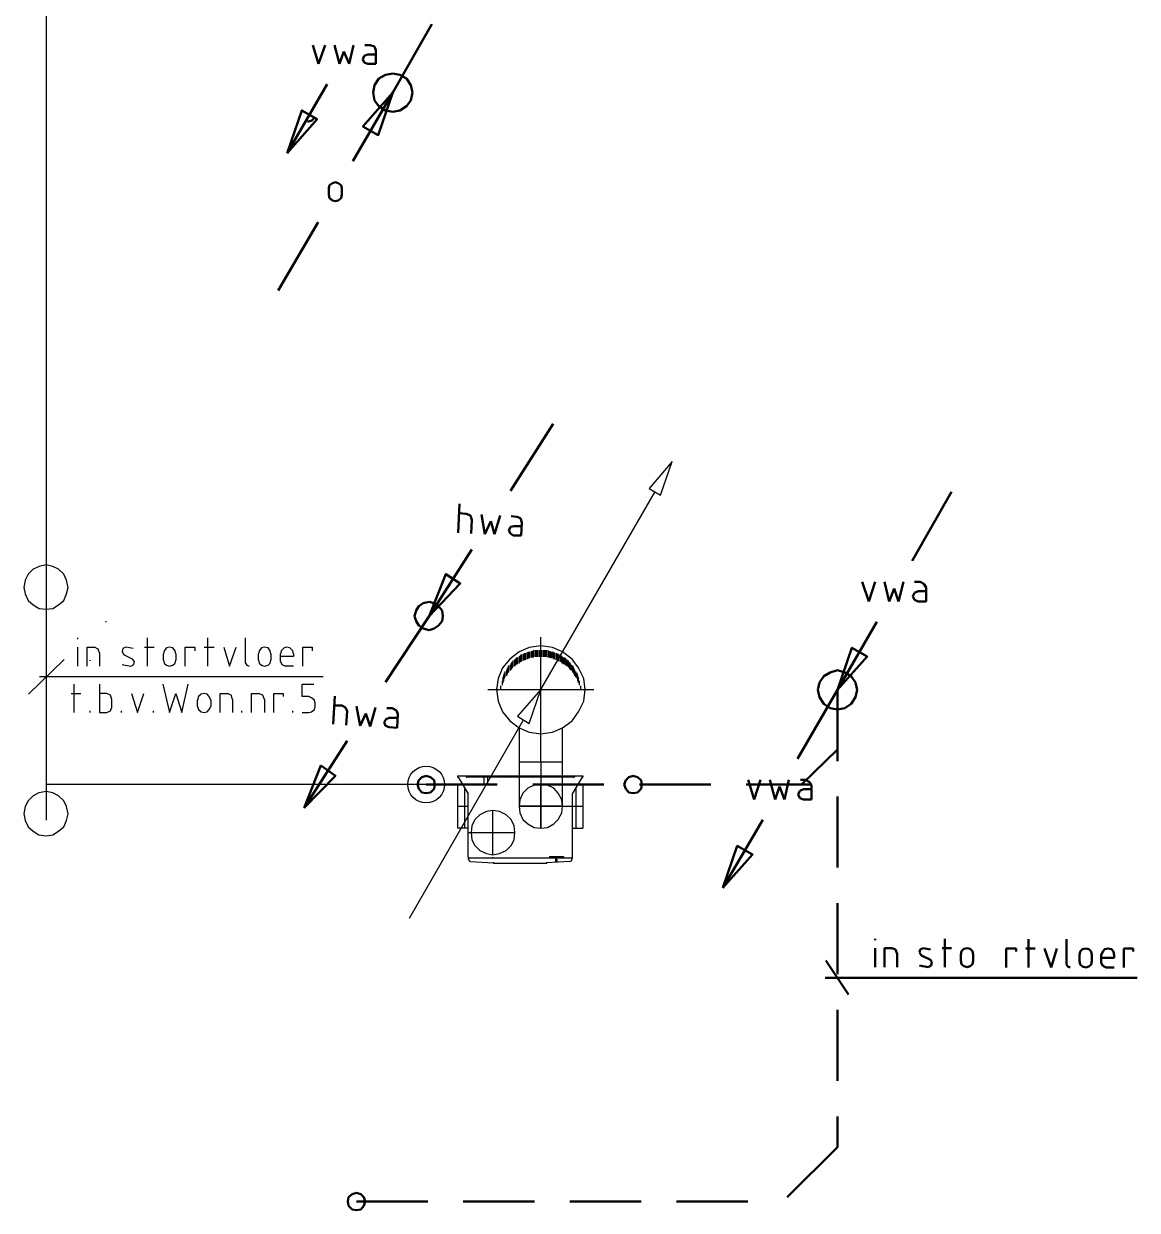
# Model space of a CAD drawing. Header units: metres. Extents: x -4.5 to 35.1, y -3.6 to 25.4.
# Drawn here: x 16.114 to 19.244, y 7.735 to 11.073 of the extents above; entities that cross this region are included whole.
import ezdxf

# ---------------------------------------------------------------- set-up
doc = ezdxf.new("R2010")
doc.units = ezdxf.units.M
doc.linetypes.add('VERDECKT2_S2', pattern=[0.27, 0.2, -0.07])
doc.layers.add('Standard', color=7, linetype='Continuous', lineweight=25)

msp = doc.modelspace()

# ---------------------------------------------------------------- linework, layer by layer
at = {"layer": 'Standard', "color": 202, "linetype": 'Continuous', "lineweight": 25}
for p, q in [((16.1769, 15.086), (16.1769, 8.8321)), ((17.9369, 9.8409), (17.8716, 9.7653)), ((17.9043, 9.747), (17.9369, 9.8409)), ((17.5675, 9.2), (17.8879, 9.7551)), ((17.8716, 9.7653), (17.9043, 9.747)), ((16.1565, 9.5464), (16.1402, 9.5382)), ((16.1769, 9.5505), (16.1565, 9.5464)), ((16.1953, 9.5464), (16.1769, 9.5505)), ((16.2116, 9.5382), (16.1953, 9.5464)), ((16.1259, 9.524), (16.1178, 9.5076)), ((16.1402, 9.5382), (16.1259, 9.524)), ((16.2259, 9.524), (16.2116, 9.5382)), ((16.2341, 9.5076), (16.2259, 9.524)), ((16.1178, 9.5076), (16.1137, 9.4872)), ((16.1137, 9.4872), (16.1178, 9.4688)), ((16.2382, 9.4872), (16.2341, 9.5076)), ((16.2341, 9.4688), (16.2382, 9.4872)), ((16.1178, 9.4688), (16.1259, 9.4505)), ((16.1259, 9.4505), (16.1402, 9.4382)), ((16.2116, 9.4382), (16.2259, 9.4505)), ((16.2259, 9.4505), (16.2341, 9.4688)), ((16.1402, 9.4382), (16.1565, 9.4281)), ((16.1565, 9.4281), (16.1769, 9.426)), ((16.1769, 9.426), (16.1953, 9.4281)), ((16.1953, 9.4281), (16.2116, 9.4382)), ((16.345, 9.3898), (16.345, 9.3919)), ((17.5675, 9.051), (17.5675, 9.3469)), ((16.2657, 9.3415), (16.2657, 9.3456)), ((16.2657, 9.266), (16.2657, 9.3191)), ((16.2923, 9.266), (16.2923, 9.3191)), ((16.2923, 9.3191), (16.3127, 9.3191)), ((16.3228, 9.313), (16.3127, 9.3191)), ((16.3269, 9.3027), (16.3228, 9.313)), ((16.3923, 9.315), (16.3902, 9.3068)), ((16.4004, 9.3191), (16.3923, 9.315)), ((16.4208, 9.315), (16.4004, 9.3191)), ((16.4535, 9.3191), (16.48, 9.3191)), ((16.4616, 9.266), (16.4616, 9.3456)), ((16.5147, 9.317), (16.5086, 9.3089)), ((16.5229, 9.3191), (16.5147, 9.317)), ((16.5331, 9.317), (16.5229, 9.3191)), ((16.5392, 9.3089), (16.5331, 9.317)), ((16.5678, 9.266), (16.5678, 9.3191)), ((16.5678, 9.3191), (16.5943, 9.3191)), ((16.5943, 9.3191), (16.5943, 9.3089)), ((16.6208, 9.3191), (16.6494, 9.3191)), ((16.631, 9.266), (16.631, 9.3456)), ((16.6759, 9.3191), (16.6923, 9.266)), ((16.6923, 9.266), (16.7106, 9.3191)), ((16.7372, 9.2742), (16.7372, 9.3456)), ((16.782, 9.317), (16.7759, 9.3089)), ((16.7902, 9.3191), (16.782, 9.317)), ((16.8004, 9.317), (16.7902, 9.3191)), ((16.8066, 9.3089), (16.8004, 9.317)), ((16.8453, 9.317), (16.8372, 9.3089)), ((16.8535, 9.3191), (16.8453, 9.317)), ((16.8616, 9.317), (16.8535, 9.3191)), ((16.8698, 9.3089), (16.8616, 9.317)), ((16.8984, 9.266), (16.8984, 9.3191)), ((16.8984, 9.3191), (16.9249, 9.3191)), ((16.9249, 9.3191), (16.9249, 9.3089)), ((17.5348, 9.3184), (17.5063, 9.3061)), ((17.5675, 9.3225), (17.5348, 9.3184)), ((17.6002, 9.3184), (17.5675, 9.3225)), ((17.6287, 9.3061), (17.6002, 9.3184)), ((16.2269, 9.2844), (16.1269, 9.1864)), ((16.3004, 9.2803), (16.3004, 9.2823)), ((16.3269, 9.3027), (16.3269, 9.266)), ((16.3902, 9.3068), (16.3943, 9.2987)), ((16.3943, 9.2987), (16.4188, 9.2864)), ((16.4249, 9.2783), (16.4188, 9.2864)), ((16.5086, 9.3089), (16.5065, 9.3007)), ((16.5065, 9.2823), (16.5065, 9.3007)), ((16.5065, 9.2823), (16.5086, 9.2742)), ((16.5412, 9.3007), (16.5392, 9.3089)), ((16.5392, 9.2742), (16.5412, 9.2823)), ((16.5412, 9.3007), (16.5412, 9.2823)), ((16.7759, 9.3089), (16.7739, 9.3007)), ((16.7739, 9.2823), (16.7739, 9.3007)), ((16.7739, 9.2823), (16.7759, 9.2742)), ((16.8086, 9.3007), (16.8066, 9.3089)), ((16.8066, 9.2742), (16.8086, 9.2823)), ((16.8086, 9.3007), (16.8086, 9.2823)), ((16.8372, 9.3089), (16.8351, 9.3007)), ((16.8351, 9.2783), (16.8351, 9.3007)), ((16.8719, 9.2925), (16.8351, 9.2925)), ((16.8719, 9.3007), (16.8698, 9.3089)), ((16.8719, 9.3007), (16.8719, 9.2925)), ((17.4798, 9.2857), (17.4593, 9.2612)), ((17.5063, 9.3061), (17.4798, 9.2857)), ((17.49, 9.2633), (17.49, 9.2816)), ((17.494, 9.2653), (17.494, 9.2837)), ((17.4961, 9.2673), (17.4961, 9.2857)), ((17.4981, 9.2694), (17.4981, 9.2878)), ((17.5002, 9.2714), (17.5002, 9.2898)), ((17.5022, 9.2714), (17.5022, 9.2898)), ((17.5063, 9.2735), (17.5063, 9.2918)), ((17.5083, 9.2755), (17.5083, 9.2939)), ((17.5104, 9.2775), (17.5104, 9.2959)), ((17.5124, 9.2775), (17.5124, 9.298)), ((17.5144, 9.2796), (17.5144, 9.298)), ((17.5185, 9.2816), (17.5185, 9.3)), ((17.5206, 9.2816), (17.5206, 9.3)), ((17.5226, 9.2837), (17.5226, 9.302)), ((17.5246, 9.2837), (17.5246, 9.302)), ((17.5287, 9.2857), (17.5287, 9.3041)), ((17.5308, 9.2857), (17.5308, 9.3041)), ((17.5328, 9.2878), (17.5328, 9.3061)), ((17.5348, 9.2878), (17.5348, 9.3061)), ((17.5369, 9.2878), (17.5369, 9.3061)), ((17.541, 9.2898), (17.541, 9.3082)), ((17.543, 9.2898), (17.543, 9.3082)), ((17.5451, 9.2898), (17.5451, 9.3082)), ((17.5471, 9.2898), (17.5471, 9.3102)), ((17.5491, 9.2918), (17.5491, 9.3102)), ((17.5532, 9.2918), (17.5532, 9.3102)), ((17.5553, 9.2918), (17.5553, 9.3102)), ((17.5573, 9.2918), (17.5573, 9.3102)), ((17.5593, 9.2918), (17.5593, 9.3102)), ((17.5634, 9.2918), (17.5634, 9.3102)), ((17.5655, 9.2918), (17.5655, 9.3102)), ((17.5675, 9.2918), (17.5675, 9.3102)), ((17.5696, 9.2918), (17.5696, 9.3102)), ((17.5716, 9.2918), (17.5716, 9.3102)), ((17.5757, 9.2918), (17.5757, 9.3102)), ((17.5777, 9.2918), (17.5777, 9.3102)), ((17.5798, 9.2918), (17.5798, 9.3102)), ((17.5818, 9.2918), (17.5818, 9.3102)), ((17.5838, 9.2918), (17.5838, 9.3102)), ((17.5879, 9.2898), (17.5879, 9.3102)), ((17.59, 9.2898), (17.59, 9.3082)), ((17.592, 9.2898), (17.592, 9.3082)), ((17.594, 9.2898), (17.594, 9.3082)), ((17.5961, 9.2878), (17.5961, 9.3061)), ((17.6002, 9.2878), (17.6002, 9.3061)), ((17.6022, 9.2878), (17.6022, 9.3061)), ((17.6042, 9.2857), (17.6042, 9.3041)), ((17.6063, 9.2857), (17.6063, 9.3041)), ((17.6104, 9.2837), (17.6104, 9.302)), ((17.6124, 9.2837), (17.6124, 9.302)), ((17.6144, 9.2816), (17.6144, 9.3)), ((17.6165, 9.2816), (17.6165, 9.3)), ((17.6185, 9.2796), (17.6185, 9.298)), ((17.6226, 9.2775), (17.6226, 9.298)), ((17.6246, 9.2775), (17.6246, 9.2959)), ((17.6267, 9.2755), (17.6267, 9.2939)), ((17.6553, 9.2857), (17.6287, 9.3061)), ((17.6287, 9.2735), (17.6287, 9.2918)), ((17.6308, 9.2714), (17.6308, 9.2898)), ((17.6348, 9.2714), (17.6348, 9.2898)), ((17.6369, 9.2694), (17.6369, 9.2878)), ((17.6389, 9.2673), (17.6389, 9.2857)), ((17.641, 9.2653), (17.641, 9.2837)), ((17.6451, 9.2633), (17.6451, 9.2816)), ((17.6736, 9.2612), (17.6553, 9.2857)), ((16.3902, 9.2701), (16.4147, 9.266)), ((16.4147, 9.266), (16.4228, 9.2701)), ((16.4228, 9.2701), (16.4249, 9.2783)), ((16.5086, 9.2742), (16.5147, 9.2681)), ((16.5147, 9.2681), (16.5229, 9.266)), ((16.5229, 9.266), (16.5331, 9.2681)), ((16.5331, 9.2681), (16.5392, 9.2742)), ((16.7372, 9.2742), (16.7412, 9.2681)), ((16.7412, 9.2681), (16.7474, 9.266)), ((16.7759, 9.2742), (16.782, 9.2681)), ((16.782, 9.2681), (16.7902, 9.266)), ((16.7902, 9.266), (16.8004, 9.2681)), ((16.8004, 9.2681), (16.8066, 9.2742)), ((16.8351, 9.2783), (16.8392, 9.2701)), ((16.8392, 9.2701), (16.8494, 9.266)), ((16.8719, 9.266), (16.8494, 9.266)), ((17.4593, 9.2612), (17.4471, 9.2306)), ((17.4655, 9.2306), (17.4655, 9.2469)), ((17.4675, 9.2347), (17.4675, 9.251)), ((17.4716, 9.2388), (17.4716, 9.2551)), ((17.4736, 9.2429), (17.4736, 9.2592)), ((17.4757, 9.2469), (17.4757, 9.2633)), ((17.4777, 9.249), (17.4777, 9.2673)), ((17.4818, 9.2531), (17.4818, 9.2694)), ((17.4838, 9.2551), (17.4838, 9.2735)), ((17.4859, 9.2571), (17.4859, 9.2755)), ((17.4879, 9.2612), (17.4879, 9.2775)), ((17.6471, 9.2612), (17.6471, 9.2775)), ((17.6492, 9.2571), (17.6492, 9.2755)), ((17.6512, 9.2551), (17.6512, 9.2735)), ((17.6532, 9.2531), (17.6532, 9.2694)), ((17.6573, 9.249), (17.6573, 9.2673)), ((17.6594, 9.2469), (17.6594, 9.2633)), ((17.6614, 9.2429), (17.6614, 9.2592)), ((17.6634, 9.2388), (17.6634, 9.2551)), ((17.6655, 9.2347), (17.6655, 9.251)), ((17.6696, 9.2306), (17.6696, 9.2469)), ((17.6879, 9.2306), (17.6736, 9.2612)), ((16.9555, 9.2354), (16.1575, 9.2354)), ((16.2555, 9.1354), (16.2555, 9.215)), ((16.3269, 9.215), (16.3269, 9.1354)), ((16.5045, 9.215), (16.5229, 9.1354)), ((16.5576, 9.1354), (16.5759, 9.215)), ((16.8964, 9.1803), (16.8964, 9.215)), ((16.8964, 9.215), (16.929, 9.215)), ((17.4471, 9.2306), (17.443, 9.2)), ((17.4593, 9.2123), (17.4593, 9.2245)), ((17.4614, 9.2184), (17.4614, 9.2347)), ((17.4634, 9.2245), (17.4634, 9.2408)), ((17.6716, 9.2245), (17.6716, 9.2408)), ((17.6736, 9.2184), (17.6736, 9.2347)), ((17.6757, 9.2123), (17.6757, 9.2245)), ((17.692, 9.2), (17.6879, 9.2306)), ((16.2473, 9.1885), (16.2739, 9.1885)), ((16.3473, 9.1885), (16.3269, 9.1885)), ((16.3575, 9.1844), (16.3473, 9.1885)), ((16.3616, 9.1721), (16.3575, 9.1844)), ((16.4167, 9.1885), (16.4331, 9.1354)), ((16.4331, 9.1354), (16.4514, 9.1885)), ((16.5229, 9.1354), (16.5412, 9.1885)), ((16.5412, 9.1885), (16.5576, 9.1354)), ((16.6045, 9.1803), (16.6024, 9.1701)), ((16.6126, 9.1864), (16.6045, 9.1803)), ((16.6208, 9.1885), (16.6126, 9.1864)), ((16.629, 9.1864), (16.6208, 9.1885)), ((16.6351, 9.1803), (16.629, 9.1864)), ((16.6392, 9.1701), (16.6351, 9.1803)), ((16.6657, 9.1354), (16.6657, 9.1885)), ((16.6657, 9.1885), (16.6861, 9.1885)), ((16.6963, 9.1844), (16.6861, 9.1885)), ((16.7004, 9.1721), (16.6963, 9.1844)), ((16.7535, 9.1354), (16.7535, 9.1885)), ((16.7535, 9.1885), (16.7739, 9.1885)), ((16.7861, 9.1844), (16.7739, 9.1885)), ((16.7902, 9.1721), (16.7861, 9.1844)), ((16.8168, 9.1354), (16.8168, 9.1885)), ((16.8168, 9.1885), (16.8433, 9.1885)), ((16.8433, 9.1885), (16.8433, 9.1803)), ((16.9147, 9.1803), (16.8964, 9.1803)), ((16.9229, 9.1762), (16.9147, 9.1803)), ((17.4185, 9.2), (17.7165, 9.2)), ((17.443, 9.2), (17.4471, 9.1673)), ((17.4552, 9.202), (17.4552, 9.2102)), ((17.5675, 9.2), (17.5022, 9.1245)), ((17.5348, 9.1041), (17.5675, 9.2)), ((17.6798, 9.202), (17.6798, 9.2102)), ((17.6879, 9.1673), (17.692, 9.2)), ((16.3575, 9.1395), (16.3616, 9.1497)), ((16.3616, 9.1497), (16.3616, 9.1721)), ((16.6024, 9.1517), (16.6024, 9.1701)), ((16.6024, 9.1517), (16.6045, 9.1436)), ((16.6351, 9.1436), (16.6392, 9.1517)), ((16.6392, 9.1701), (16.6392, 9.1517)), ((16.7004, 9.1721), (16.7004, 9.1354)), ((16.7902, 9.1721), (16.7902, 9.1354)), ((16.931, 9.1701), (16.9229, 9.1762)), ((16.9331, 9.1619), (16.931, 9.1701)), ((16.931, 9.1436), (16.9331, 9.1517)), ((16.9331, 9.1517), (16.9331, 9.1619)), ((17.4471, 9.1673), (17.4593, 9.1368)), ((17.6736, 9.1368), (17.6879, 9.1673)), ((16.3004, 9.1354), (16.3004, 9.1395)), ((16.3269, 9.1354), (16.3473, 9.1354)), ((16.3473, 9.1354), (16.3575, 9.1395)), ((16.3882, 9.1354), (16.3882, 9.1395)), ((16.478, 9.1354), (16.478, 9.1395)), ((16.6045, 9.1436), (16.6126, 9.1374)), ((16.6126, 9.1374), (16.6208, 9.1354)), ((16.6208, 9.1354), (16.629, 9.1374)), ((16.629, 9.1374), (16.6351, 9.1436)), ((16.727, 9.1354), (16.727, 9.1395)), ((16.8698, 9.1354), (16.8698, 9.1395)), ((16.8964, 9.1354), (16.9147, 9.1354)), ((16.9147, 9.1354), (16.9229, 9.1374)), ((16.9229, 9.1374), (16.931, 9.1436)), ((17.1981, 8.5571), (17.5185, 9.1143)), ((17.4593, 9.1368), (17.4798, 9.1122)), ((17.5022, 9.1245), (17.5348, 9.1041)), ((17.6553, 9.1122), (17.6736, 9.1368)), ((17.4798, 9.1122), (17.5063, 9.0918)), ((17.5063, 9.0918), (17.5348, 9.0796)), ((17.5063, 9.0918), (17.5063, 8.9959)), ((17.5348, 9.0796), (17.5675, 9.0755)), ((17.5675, 8.9959), (17.5675, 9.0918)), ((17.5675, 9.0755), (17.6002, 9.0796)), ((17.6002, 9.0796), (17.6287, 9.0918)), ((17.6287, 9.0918), (17.6553, 9.1122)), ((17.6287, 8.9959), (17.6287, 9.0918)), ((17.6287, 8.9959), (17.5063, 8.9959)), ((17.5063, 8.9959), (17.5063, 8.8714)), ((17.5675, 8.9959), (17.5675, 8.8102)), ((17.6287, 8.8714), (17.6287, 8.9959)), ((17.3328, 8.9571), (17.6859, 8.9571)), ((17.3328, 8.9571), (17.3328, 8.9531)), ((17.3328, 8.9531), (17.3348, 8.9531)), ((17.3348, 8.9531), (17.3634, 8.9061)), ((17.3573, 8.9571), (17.3573, 8.9551)), ((17.3573, 8.9551), (17.3573, 8.9531)), ((17.3573, 8.9531), (17.3593, 8.9531)), ((17.6594, 8.9531), (17.3593, 8.9531)), ((17.4083, 8.9347), (17.4083, 8.9531)), ((17.4185, 8.9347), (17.4185, 8.9531)), ((17.6838, 8.9531), (17.6553, 8.9061)), ((17.6594, 8.9531), (17.6614, 8.9531)), ((17.6614, 8.9531), (17.6634, 8.9551)), ((17.6634, 8.9571), (17.6634, 8.9551)), ((17.6838, 8.9531), (17.6859, 8.9531)), ((17.6859, 8.9531), (17.6838, 8.9531)), ((17.6859, 8.9571), (17.6859, 8.9531)), ((16.1768, 8.9132), (16.1564, 8.9092)), ((16.1768, 8.9132), (16.1564, 8.9092)), ((16.1952, 8.9092), (16.1768, 8.9132)), ((16.1952, 8.9092), (16.1768, 8.9132)), ((17.245, 8.9326), (16.1769, 8.9326)), ((17.3471, 8.9326), (17.3328, 8.9326)), ((17.3328, 8.9326), (17.3328, 8.8102)), ((17.3532, 8.9204), (17.3532, 8.8102)), ((17.4083, 8.9347), (17.4104, 8.9326)), ((17.4144, 8.9326), (17.4104, 8.9326)), ((17.4144, 8.9326), (17.4165, 8.9347)), ((17.4165, 8.9347), (17.4185, 8.9347)), ((17.5308, 8.9224), (17.5165, 8.9082)), ((17.5491, 8.9306), (17.5308, 8.9224)), ((17.5675, 8.9326), (17.5491, 8.9306)), ((17.5859, 8.9306), (17.5675, 8.9326)), ((17.5675, 8.8102), (17.5675, 8.9326)), ((17.6042, 8.9224), (17.5859, 8.9306)), ((17.6165, 8.9082), (17.6042, 8.9224)), ((17.6655, 8.9204), (17.6655, 8.8102)), ((17.6736, 8.9326), (17.6859, 8.9326)), ((17.6859, 8.9326), (17.6859, 8.8102)), ((16.1258, 8.8867), (16.1176, 8.8704)), ((16.1258, 8.8867), (16.1176, 8.8704)), ((16.1401, 8.901), (16.1258, 8.8867)), ((16.1401, 8.901), (16.1258, 8.8867)), ((16.1564, 8.9092), (16.1401, 8.901)), ((16.1564, 8.9092), (16.1401, 8.901)), ((16.2115, 8.901), (16.1952, 8.9092)), ((16.2115, 8.901), (16.1952, 8.9092)), ((16.2258, 8.8867), (16.2115, 8.901)), ((16.2258, 8.8867), (16.2115, 8.901)), ((16.234, 8.8704), (16.2258, 8.8867)), ((16.234, 8.8704), (16.2258, 8.8867)), ((17.3634, 8.7286), (17.3634, 8.9061)), ((17.5083, 8.8898), (17.5063, 8.8714)), ((17.5165, 8.9082), (17.5083, 8.8898)), ((17.6267, 8.8898), (17.6165, 8.9082)), ((17.6287, 8.8714), (17.6267, 8.8898)), ((17.6553, 8.9061), (17.6553, 8.7286)), ((16.1176, 8.8704), (16.1135, 8.85)), ((16.1176, 8.8704), (16.1135, 8.85)), ((16.1135, 8.85), (16.1176, 8.8316)), ((16.1135, 8.85), (16.1176, 8.8316)), ((16.238, 8.85), (16.234, 8.8704)), ((16.238, 8.85), (16.234, 8.8704)), ((16.234, 8.8316), (16.238, 8.85)), ((16.234, 8.8316), (16.238, 8.85)), ((17.3328, 8.8714), (17.3634, 8.8714)), ((17.3961, 8.8469), (17.3818, 8.8347)), ((17.4144, 8.8571), (17.3961, 8.8469)), ((17.4328, 8.8592), (17.4144, 8.8571)), ((17.4512, 8.8571), (17.4328, 8.8592)), ((17.4328, 8.7347), (17.4328, 8.8592)), ((17.4696, 8.8469), (17.4512, 8.8571)), ((17.4838, 8.8347), (17.4696, 8.8469)), ((17.5063, 8.8714), (17.5083, 8.853)), ((17.5063, 8.8714), (17.6859, 8.8714)), ((17.6287, 8.8714), (17.5063, 8.8714)), ((17.5063, 8.8714), (17.5083, 8.853)), ((17.5083, 8.853), (17.5165, 8.8347)), ((17.5083, 8.853), (17.5165, 8.8347)), ((17.6165, 8.8347), (17.6267, 8.853)), ((17.6165, 8.8347), (17.6267, 8.853)), ((17.6267, 8.853), (17.6287, 8.8714)), ((17.6267, 8.853), (17.6287, 8.8714)), ((16.1176, 8.8316), (16.1258, 8.8132)), ((16.1176, 8.8316), (16.1258, 8.8132)), ((16.1258, 8.8132), (16.1401, 8.801)), ((16.1258, 8.8132), (16.1401, 8.801)), ((16.2115, 8.801), (16.2258, 8.8132)), ((16.2115, 8.801), (16.2258, 8.8132)), ((16.2258, 8.8132), (16.234, 8.8316)), ((16.2258, 8.8132), (16.234, 8.8316)), ((17.3736, 8.8163), (17.3716, 8.798)), ((17.3818, 8.8347), (17.3736, 8.8163)), ((17.492, 8.8163), (17.4838, 8.8347)), ((17.494, 8.798), (17.492, 8.8163)), ((17.5165, 8.8347), (17.5308, 8.8224)), ((17.5165, 8.8347), (17.5308, 8.8224)), ((17.5308, 8.8224), (17.5491, 8.8122)), ((17.5308, 8.8224), (17.5491, 8.8122)), ((17.5491, 8.8122), (17.5675, 8.8102)), ((17.5491, 8.8122), (17.5675, 8.8102)), ((17.5675, 8.8102), (17.5859, 8.8122)), ((17.5675, 8.8102), (17.5859, 8.8122)), ((17.5859, 8.8122), (17.6042, 8.8224)), ((17.5859, 8.8122), (17.6042, 8.8224)), ((17.6042, 8.8224), (17.6165, 8.8347)), ((17.6042, 8.8224), (17.6165, 8.8347)), ((16.1401, 8.801), (16.1564, 8.7908)), ((16.1401, 8.801), (16.1564, 8.7908)), ((16.1564, 8.7908), (16.1768, 8.7887)), ((16.1564, 8.7908), (16.1768, 8.7887)), ((16.1768, 8.7887), (16.1952, 8.7908)), ((16.1768, 8.7887), (16.1952, 8.7908)), ((16.1952, 8.7908), (16.2115, 8.801)), ((16.1952, 8.7908), (16.2115, 8.801)), ((17.3634, 8.8102), (17.3328, 8.8102)), ((17.3634, 8.798), (17.494, 8.798)), ((17.3716, 8.798), (17.3736, 8.7775)), ((17.492, 8.7775), (17.494, 8.798)), ((17.6553, 8.8102), (17.6655, 8.8102)), ((17.6655, 8.8102), (17.6859, 8.8102)), ((17.3736, 8.7775), (17.3818, 8.7612)), ((17.3818, 8.7612), (17.3961, 8.7469)), ((17.3961, 8.7469), (17.4144, 8.7388)), ((17.4512, 8.7388), (17.4696, 8.7469)), ((17.4696, 8.7469), (17.4838, 8.7612)), ((17.4838, 8.7612), (17.492, 8.7775)), ((17.3634, 8.7286), (17.3655, 8.7265)), ((17.3634, 8.7265), (17.3634, 8.7245)), ((17.3634, 8.7265), (17.6553, 8.7265)), ((17.3634, 8.7245), (17.3655, 8.7184)), ((17.3655, 8.7265), (17.3655, 8.7286)), ((17.3655, 8.7265), (17.592, 8.7265)), ((17.3655, 8.7184), (17.3695, 8.7163)), ((17.3695, 8.7163), (17.4348, 8.7122)), ((17.4144, 8.7388), (17.4328, 8.7347)), ((17.4328, 8.7347), (17.4512, 8.7388)), ((17.4328, 8.7265), (17.4328, 8.7286)), ((17.4348, 8.7143), (17.4348, 8.7102)), ((17.6492, 8.7163), (17.5838, 8.7122)), ((17.5838, 8.7143), (17.5838, 8.7102)), ((17.592, 8.7306), (17.592, 8.7286)), ((17.592, 8.7306), (17.6308, 8.7306)), ((17.592, 8.7286), (17.592, 8.7265)), ((17.592, 8.7265), (17.6287, 8.7265)), ((17.6083, 8.7224), (17.6083, 8.7143)), ((17.6083, 8.7224), (17.6124, 8.7224)), ((17.6104, 8.7184), (17.6124, 8.7184)), ((17.6124, 8.7224), (17.6124, 8.7143)), ((17.6287, 8.7265), (17.6308, 8.7286)), ((17.6308, 8.7306), (17.6308, 8.7286)), ((17.6308, 8.7265), (17.6532, 8.7265)), ((17.6492, 8.7163), (17.6532, 8.7184)), ((17.6532, 8.7265), (17.6553, 8.7286)), ((17.6532, 8.7184), (17.6553, 8.7245)), ((17.6553, 8.7265), (17.6553, 8.7245)), ((17.5838, 8.7102), (17.4348, 8.7102))]:
    msp.add_line(p, q, dxfattribs=at)
at = {"layer": 'Standard', "color": 32, "linetype": 'Continuous', "lineweight": 50}
for p, q in [((17.2612, 11.0716), (17.151, 10.8798)), ((16.926, 11.0127), (16.9423, 10.9597)), ((16.9423, 10.9597), (16.9607, 11.0127)), ((16.9873, 11.0127), (17.0015, 10.9597)), ((17.0015, 10.9597), (17.0138, 10.9944)), ((17.0138, 10.9944), (17.0281, 10.9597)), ((17.0281, 10.9597), (17.0403, 11.0127)), ((17.0709, 10.9821), (17.0669, 10.9719)), ((17.0811, 10.9862), (17.0709, 10.9821)), ((17.073, 11.0127), (17.0872, 11.0127)), ((17.0811, 10.9862), (17.1036, 10.9862)), ((17.0995, 11.0086), (17.0872, 11.0127)), ((17.1036, 10.9984), (17.0995, 11.0086)), ((17.1036, 10.9984), (17.1036, 10.9597)), ((17.0669, 10.9719), (17.0709, 10.9637)), ((17.0709, 10.9637), (17.0811, 10.9597)), ((17.1036, 10.9597), (17.0811, 10.9597)), ((17.1123, 10.9186), (17.1, 10.9002)), ((17.1307, 10.9288), (17.1123, 10.9186)), ((17.151, 10.9329), (17.1307, 10.9288)), ((17.1714, 10.9288), (17.151, 10.9329)), ((17.1898, 10.9186), (17.1714, 10.9288)), ((17.2021, 10.9002), (17.1898, 10.9186)), ((16.8546, 10.7086), (16.9669, 10.9025)), ((17.1, 10.9002), (17.0959, 10.8798)), ((17.2062, 10.8798), (17.2021, 10.9002)), ((17.151, 10.8798), (17.0388, 10.6859)), ((17.0959, 10.8798), (17.1, 10.8573)), ((17.1, 10.8573), (17.1123, 10.841)), ((17.1898, 10.841), (17.2021, 10.8573)), ((17.2021, 10.8573), (17.2062, 10.8798)), ((17.1123, 10.841), (17.1307, 10.8288)), ((17.1307, 10.8288), (17.151, 10.8247)), ((17.151, 10.8247), (17.1714, 10.8288)), ((17.1714, 10.8288), (17.1898, 10.841)), ((16.9117, 10.7964), (16.924, 10.8005)), ((16.924, 10.8005), (16.9321, 10.8086)), ((16.9735, 10.6186), (16.9715, 10.6104)), ((16.9817, 10.6247), (16.9735, 10.6186)), ((16.9898, 10.6267), (16.9817, 10.6247)), ((16.998, 10.6247), (16.9898, 10.6267)), ((17.0061, 10.6186), (16.998, 10.6247)), ((17.0082, 10.6104), (17.0061, 10.6186)), ((16.9715, 10.592), (16.9715, 10.6104)), ((16.9715, 10.592), (16.9735, 10.5818)), ((16.9735, 10.5818), (16.9817, 10.5757)), ((16.998, 10.5757), (17.0061, 10.5818)), ((17.0061, 10.5818), (17.0082, 10.592)), ((17.0082, 10.6104), (17.0082, 10.592)), ((16.9817, 10.5757), (16.9898, 10.5737)), ((16.9898, 10.5737), (16.998, 10.5757)), ((16.9409, 10.5145), (16.8286, 10.3226)), ((18.6117, 9.5621), (18.7219, 9.756)), ((18.4709, 9.5029), (18.4893, 9.4478)), ((18.4893, 9.4478), (18.5076, 9.5029)), ((18.5341, 9.5029), (18.5464, 9.4478)), ((18.5464, 9.4478), (18.5607, 9.4845)), ((18.5607, 9.4845), (18.5729, 9.4478)), ((18.5729, 9.4478), (18.5872, 9.5029)), ((18.6178, 9.5029), (18.6342, 9.5029)), ((18.6444, 9.4968), (18.6342, 9.5029)), ((18.6505, 9.4866), (18.6444, 9.4968)), ((18.6505, 9.4866), (18.6505, 9.4478)), ((18.6178, 9.4723), (18.6137, 9.4621)), ((18.6137, 9.4621), (18.6178, 9.4519)), ((18.628, 9.4764), (18.6178, 9.4723)), ((18.6178, 9.4519), (18.628, 9.4478)), ((18.628, 9.4764), (18.6505, 9.4764)), ((18.6505, 9.4478), (18.628, 9.4478)), ((18.4015, 9.1988), (18.5117, 9.3906)), ((18.3811, 9.2478), (18.3627, 9.2376)), ((18.4015, 9.2539), (18.3811, 9.2478)), ((18.4219, 9.2478), (18.4015, 9.2539)), ((18.4403, 9.2376), (18.4219, 9.2478)), ((18.3505, 9.2192), (18.3464, 9.1988)), ((18.3627, 9.2376), (18.3505, 9.2192)), ((18.4525, 9.2192), (18.4403, 9.2376)), ((18.4566, 9.1988), (18.4525, 9.2192)), ((18.2892, 9.0049), (18.4015, 9.1988)), ((18.3464, 9.1988), (18.3505, 9.1784)), ((18.4525, 9.1784), (18.4566, 9.1988)), ((18.3505, 9.1784), (18.3627, 9.16)), ((18.3627, 9.16), (18.3811, 9.1478)), ((18.3811, 9.1478), (18.4015, 9.1437)), ((18.4015, 9.1437), (18.4219, 9.1478)), ((18.4219, 9.1478), (18.4403, 9.16)), ((18.4403, 9.16), (18.4525, 9.1784)), ((17.2328, 8.9531), (17.2246, 8.9449)), ((17.245, 8.9571), (17.2328, 8.9531)), ((17.2573, 8.9531), (17.245, 8.9571)), ((17.2675, 8.9449), (17.2573, 8.9531)), ((17.8144, 8.9531), (17.8063, 8.9449)), ((17.8267, 8.9571), (17.8144, 8.9531)), ((17.839, 8.9531), (17.8267, 8.9571)), ((17.8492, 8.9449), (17.839, 8.9531)), ((18.1505, 8.9457), (18.1668, 8.8906)), ((18.1668, 8.8906), (18.1852, 8.9457)), ((18.2117, 8.9457), (18.226, 8.8906)), ((18.2525, 8.8906), (18.2648, 8.9457)), ((18.2974, 8.9457), (18.3117, 8.9457)), ((18.324, 8.9396), (18.3117, 8.9457)), ((17.2246, 8.9449), (17.2206, 8.9326)), ((17.2206, 8.9326), (17.2246, 8.9204)), ((17.2246, 8.9204), (17.2328, 8.9102)), ((17.2573, 8.9102), (17.2675, 8.9204)), ((17.2695, 8.9326), (17.2675, 8.9449)), ((17.2675, 8.9204), (17.2695, 8.9326)), ((17.8063, 8.9449), (17.8022, 8.9326)), ((17.8022, 8.9326), (17.8063, 8.9204)), ((17.8063, 8.9204), (17.8144, 8.9102)), ((17.839, 8.9102), (17.8492, 8.9204)), ((17.8512, 8.9326), (17.8492, 8.9449)), ((17.8492, 8.9204), (17.8512, 8.9326)), ((18.226, 8.8906), (18.2382, 8.9274)), ((18.2382, 8.9274), (18.2525, 8.8906)), ((18.2954, 8.9151), (18.2913, 8.9049)), ((18.3056, 8.9192), (18.2954, 8.9151)), ((18.3056, 8.9192), (18.328, 8.9192)), ((18.328, 8.9294), (18.324, 8.9396)), ((18.328, 8.9294), (18.328, 8.8906)), ((17.2328, 8.9102), (17.245, 8.9082)), ((17.245, 8.9082), (17.2573, 8.9102)), ((17.8144, 8.9102), (17.8267, 8.9082)), ((17.8267, 8.9082), (17.839, 8.9102)), ((18.2913, 8.9049), (18.2954, 8.8947)), ((18.2954, 8.8947), (18.3056, 8.8906)), ((18.328, 8.8906), (18.3056, 8.8906)), ((18.079, 8.6417), (18.1913, 8.8335)), ((18.5076, 8.4947), (18.5076, 8.4988)), ((18.7035, 8.4192), (18.7035, 8.4988)), ((18.939, 8.4183), (18.939, 8.4979)), ((19.0451, 8.4265), (19.0451, 8.4979)), ((18.5076, 8.4192), (18.5076, 8.4722)), ((18.5341, 8.4192), (18.5341, 8.4722)), ((18.5341, 8.4722), (18.5546, 8.4722)), ((18.5648, 8.4682), (18.5546, 8.4722)), ((18.5689, 8.4559), (18.5648, 8.4682)), ((18.5689, 8.4559), (18.5689, 8.4192)), ((18.6342, 8.4682), (18.6321, 8.46)), ((18.6321, 8.46), (18.6382, 8.4518)), ((18.6423, 8.4722), (18.6342, 8.4682)), ((18.6382, 8.4518), (18.6627, 8.4396)), ((18.6627, 8.4682), (18.6423, 8.4722)), ((18.6954, 8.4722), (18.7219, 8.4722)), ((18.7505, 8.4641), (18.7484, 8.4538)), ((18.7484, 8.4375), (18.7484, 8.4538)), ((18.7566, 8.4702), (18.7505, 8.4641)), ((18.7668, 8.4722), (18.7566, 8.4702)), ((18.775, 8.4702), (18.7668, 8.4722)), ((18.7811, 8.4641), (18.775, 8.4702)), ((18.7831, 8.4538), (18.7811, 8.4641)), ((18.7831, 8.4538), (18.7831, 8.4375)), ((18.8757, 8.4183), (18.8757, 8.4714)), ((18.8757, 8.4714), (18.9043, 8.4714)), ((18.9043, 8.4714), (18.9043, 8.4632)), ((18.9308, 8.4714), (18.9574, 8.4714)), ((18.9839, 8.4714), (19.0022, 8.4183)), ((19.0022, 8.4183), (19.0186, 8.4714)), ((19.0839, 8.4632), (19.0818, 8.453)), ((19.0818, 8.4367), (19.0818, 8.453)), ((19.09, 8.4694), (19.0839, 8.4632)), ((19.1002, 8.4714), (19.09, 8.4694)), ((19.1084, 8.4694), (19.1002, 8.4714)), ((19.1145, 8.4632), (19.1084, 8.4694)), ((19.1165, 8.453), (19.1145, 8.4632)), ((19.1165, 8.453), (19.1165, 8.4367)), ((19.1472, 8.4632), (19.1431, 8.453)), ((19.1431, 8.4306), (19.1431, 8.453)), ((19.1798, 8.4449), (19.1431, 8.4449)), ((19.1533, 8.4694), (19.1472, 8.4632)), ((19.1614, 8.4714), (19.1533, 8.4694)), ((19.1716, 8.4694), (19.1614, 8.4714)), ((19.1778, 8.4632), (19.1716, 8.4694)), ((19.1798, 8.453), (19.1778, 8.4632)), ((19.1798, 8.453), (19.1798, 8.4449)), ((19.2063, 8.4183), (19.2063, 8.4714)), ((19.2063, 8.4714), (19.2329, 8.4714)), ((19.2329, 8.4714), (19.2329, 8.4632)), ((18.3688, 8.4375), (18.4321, 8.3416)), ((18.6321, 8.4232), (18.6566, 8.4192)), ((18.6566, 8.4192), (18.6648, 8.4232)), ((18.6668, 8.4334), (18.6627, 8.4396)), ((18.6648, 8.4232), (18.6668, 8.4334)), ((18.7484, 8.4375), (18.7505, 8.4273)), ((18.7505, 8.4273), (18.7566, 8.4212)), ((18.7566, 8.4212), (18.7668, 8.4192)), ((18.7668, 8.4192), (18.775, 8.4212)), ((18.775, 8.4212), (18.7811, 8.4273)), ((18.7811, 8.4273), (18.7831, 8.4375)), ((19.0451, 8.4265), (19.0492, 8.4204)), ((19.0492, 8.4204), (19.0553, 8.4183)), ((19.0818, 8.4367), (19.0839, 8.4265)), ((19.0839, 8.4265), (19.09, 8.4204)), ((19.09, 8.4204), (19.1002, 8.4183)), ((19.1002, 8.4183), (19.1084, 8.4204)), ((19.1084, 8.4204), (19.1145, 8.4265)), ((19.1145, 8.4265), (19.1165, 8.4367)), ((19.1431, 8.4306), (19.1472, 8.4224)), ((19.1472, 8.4224), (19.1574, 8.4183)), ((19.1798, 8.4183), (19.1574, 8.4183)), ((18.3668, 8.3886), (19.2444, 8.3886)), ((17.037, 7.7799), (17.0268, 7.7717)), ((17.037, 7.7799), (17.0268, 7.7717)), ((17.0493, 7.784), (17.037, 7.7799)), ((17.0493, 7.784), (17.037, 7.7799)), ((17.0615, 7.7799), (17.0493, 7.784)), ((17.0615, 7.7799), (17.0493, 7.784)), ((17.0697, 7.7717), (17.0615, 7.7799)), ((17.0697, 7.7717), (17.0615, 7.7799)), ((17.0268, 7.7717), (17.0248, 7.7595)), ((17.0268, 7.7717), (17.0248, 7.7595)), ((17.0248, 7.7595), (17.0268, 7.7472)), ((17.0248, 7.7595), (17.0268, 7.7472)), ((17.0268, 7.7472), (17.037, 7.737)), ((17.0268, 7.7472), (17.037, 7.737)), ((17.0615, 7.737), (17.0697, 7.7472)), ((17.0615, 7.737), (17.0697, 7.7472)), ((17.0738, 7.7595), (17.0697, 7.7717)), ((17.0738, 7.7595), (17.0697, 7.7717)), ((17.0697, 7.7472), (17.0738, 7.7595)), ((17.0697, 7.7472), (17.0738, 7.7595)), ((17.037, 7.737), (17.0493, 7.735)), ((17.037, 7.737), (17.0493, 7.735)), ((17.0493, 7.735), (17.0615, 7.737)), ((17.0493, 7.735), (17.0615, 7.737))]:
    msp.add_line(p, q, dxfattribs=at)
at = {"layer": 'Standard', "color": 4, "linetype": 'Continuous', "lineweight": 50}
for p, q in [((17.4818, 9.7592), (17.6022, 9.947)), ((17.3348, 9.6408), (17.3389, 9.7225)), ((17.3389, 9.6959), (17.3573, 9.6939)), ((17.3695, 9.6898), (17.3573, 9.6939)), ((17.3736, 9.6776), (17.3695, 9.6898)), ((17.4002, 9.6919), (17.4104, 9.6368)), ((17.4369, 9.6368), (17.4532, 9.6898)), ((17.4838, 9.6878), (17.5002, 9.6857)), ((17.5104, 9.6817), (17.5002, 9.6857)), ((17.5144, 9.6694), (17.5104, 9.6817)), ((17.3736, 9.6776), (17.3716, 9.6388)), ((17.4104, 9.6368), (17.4267, 9.6735)), ((17.4267, 9.6735), (17.4369, 9.6368)), ((17.4818, 9.6572), (17.4777, 9.647)), ((17.4777, 9.647), (17.4818, 9.6388)), ((17.492, 9.6592), (17.4818, 9.6572)), ((17.492, 9.6592), (17.5144, 9.6592)), ((17.5144, 9.6694), (17.5124, 9.6327)), ((17.4818, 9.6388), (17.49, 9.6327)), ((17.5124, 9.6327), (17.49, 9.6327)), ((17.2532, 9.4061), (17.3736, 9.5939)), ((17.2532, 9.4469), (17.2369, 9.4429)), ((17.2675, 9.4429), (17.2532, 9.4469)), ((17.2165, 9.4225), (17.2124, 9.4061)), ((17.2246, 9.4347), (17.2165, 9.4225)), ((17.2369, 9.4429), (17.2246, 9.4347)), ((17.2797, 9.4347), (17.2675, 9.4429)), ((17.29, 9.4225), (17.2797, 9.4347)), ((17.292, 9.4061), (17.29, 9.4225)), ((17.1308, 9.2204), (17.2532, 9.4061)), ((17.2124, 9.4061), (17.2165, 9.3919)), ((17.2165, 9.3919), (17.2246, 9.3796)), ((17.2246, 9.3796), (17.2369, 9.3714)), ((17.2675, 9.3714), (17.2797, 9.3796)), ((17.2797, 9.3796), (17.29, 9.3919)), ((17.29, 9.3919), (17.292, 9.4061)), ((17.2369, 9.3714), (17.2532, 9.3673)), ((17.2532, 9.3673), (17.2675, 9.3714)), ((16.9838, 9.102), (16.9879, 9.1816)), ((16.9879, 9.1551), (17.0083, 9.1551)), ((17.0185, 9.149), (17.0083, 9.1551)), ((17.0226, 9.1388), (17.0185, 9.149)), ((17.0491, 9.1531), (17.0593, 9.0979)), ((17.0879, 9.0959), (17.1022, 9.149)), ((17.1348, 9.147), (17.1491, 9.147)), ((17.1614, 9.1408), (17.1491, 9.147)), ((17.0226, 9.1388), (17.0205, 9.1)), ((17.0593, 9.0979), (17.0756, 9.1326)), ((17.0756, 9.1326), (17.0879, 9.0959)), ((17.1328, 9.1163), (17.1267, 9.1082)), ((17.141, 9.1204), (17.1328, 9.1163)), ((17.141, 9.1204), (17.1634, 9.1204)), ((17.1654, 9.1306), (17.1614, 9.1408)), ((17.1654, 9.1306), (17.1634, 9.0918)), ((17.1267, 9.1082), (17.1308, 9.0979)), ((17.1308, 9.0979), (17.141, 9.0939)), ((17.1634, 9.0918), (17.141, 9.0939)), ((16.9022, 8.8673), (17.0226, 9.0551))]:
    msp.add_line(p, q, dxfattribs=at)
at = {"layer": 'Standard', "color": 32, "linetype": 'VERDECKT2_S2', "lineweight": 50}
for p, q in [((18.4015, 9.1988), (18.4015, 7.9128)), ((18.3015, 8.9335), (18.4015, 9.0314)), ((17.245, 8.9326), (18.3267, 8.9326)), ((18.4015, 7.9128), (18.2482, 7.7595)), ((17.0493, 7.7595), (18.2482, 7.7595))]:
    msp.add_line(p, q, dxfattribs=at)
at = {"layer": 'Standard', "color": 7, "linetype": 'Continuous', "lineweight": 50}
for points in [[(17.151, 10.8798), (17.1102, 10.7594), (17.0674, 10.7839), (17.151, 10.8798)], [(16.8546, 10.7086), (16.8954, 10.829), (16.9383, 10.8046), (16.8546, 10.7086)], [(17.2532, 9.4061), (17.3002, 9.5245), (17.341, 9.498), (17.2532, 9.4061)], [(18.4015, 9.1988), (18.4423, 9.3172), (18.4852, 9.2927), (18.4015, 9.1988)], [(16.9022, 8.8673), (16.9491, 8.9857), (16.9899, 8.9571), (16.9022, 8.8673)], [(18.079, 8.6417), (18.1199, 8.76), (18.1627, 8.7355), (18.079, 8.6417)]]:
    msp.add_lwpolyline(points, close=True, dxfattribs=at)
at = {"layer": 'Standard', "color": 202, "linetype": 'Continuous', "lineweight": 25}
msp.add_circle((17.245, 8.9326), 0.0515, dxfattribs=at)

doc.saveas('drawing.dxf')
